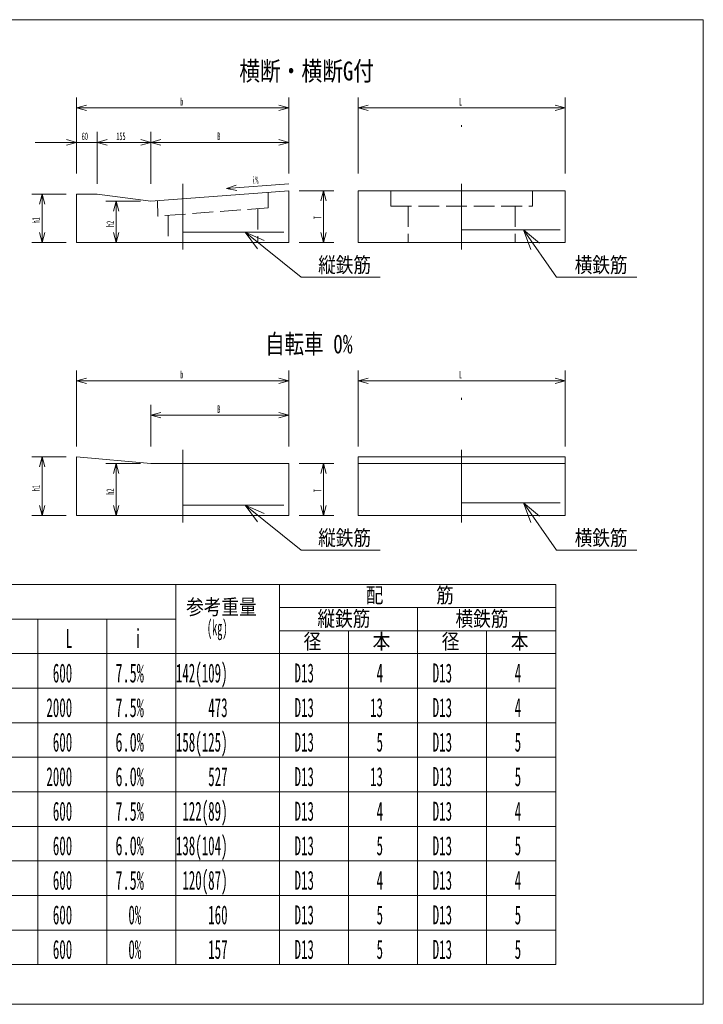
# Model space of a CAD drawing. Units: millimetres, scale not verified. Extents: x -28 to 3928, y 10 to 2860.
# Drawn here: x 1948 to 3928, y 10 to 2860 of the extents above; entities that cross this region are included whole.
import ezdxf
from ezdxf.enums import TextEntityAlignment as Align

# ---------------------------------------------------------------- set-up
doc = ezdxf.new("R2010")
doc.units = ezdxf.units.MM
doc.header["$LTSCALE"] = 10
doc.linetypes.add('USER1', pattern=[50.5, 30, -9, 2.5, -9])
doc.linetypes.add('USER2', pattern=[8, 6, -2])
doc.layers.add('1', color=7, linetype='Continuous', lineweight=18)
doc.styles.add('ＭＳ ゴシック', font='')
doc.styles.get('ＭＳ ゴシック').set_extended_font_data('MS Gothic')

msp = doc.modelspace()

# ---------------------------------------------------------------- linework, layer by layer
at = {"layer": '1'}
for p, q in [((-27.5, 2860), (3927.5, 2860)), ((3927.5, 2860), (3927.5, 310)), ((2112.5, 2635), (2112.5, 2415)), ((2727.5, 2635), (2727.5, 2415)), ((2927.5, 2635), (2927.5, 2415)), ((3527.5, 2635), (3527.5, 2415)), ((2112.5, 2605), (2141.48, 2612.76)), ((2727.5, 2605), (2112.5, 2605)), ((2112.5, 2605), (2141.48, 2597.24)), ((2727.5, 2605), (2698.52, 2612.76)), ((2727.5, 2605), (2698.52, 2597.24)), ((2927.5, 2605), (2956.48, 2612.76)), ((2927.5, 2605), (3527.5, 2605)), ((2927.5, 2605), (2956.48, 2597.24)), ((3527.5, 2605), (3498.52, 2612.76)), ((3527.5, 2605), (3498.52, 2597.24)), ((2112.5, 2505), (2083.52, 2512.76)), ((2112.5, 2535), (2112.5, 2415)), ((2172.5, 2535), (2172.5, 2415)), ((2172.5, 2535), (2172.5, 2385)), ((2172.5, 2505), (2201.48, 2512.76)), ((2172.5, 2505), (2201.48, 2512.76)), ((2327.5, 2505), (2298.52, 2512.76)), ((2327.5, 2535), (2327.5, 2415)), ((2327.5, 2535), (2327.5, 2385)), ((2327.5, 2505), (2356.48, 2512.76)), ((2727.5, 2505), (2698.52, 2512.76)), ((2727.5, 2535), (2727.5, 2415)), ((1992.5, 2505), (2292.5, 2505)), ((2112.5, 2505), (2083.52, 2497.24)), ((2172.5, 2505), (2201.48, 2497.24)), ((2172.5, 2505), (2327.5, 2505)), ((2172.5, 2505), (2201.48, 2497.24)), ((2327.5, 2505), (2298.52, 2497.24)), ((2327.5, 2505), (2727.5, 2505)), ((2327.5, 2505), (2356.48, 2497.24)), ((2727.5, 2505), (2698.52, 2497.24)), ((2727.5, 2385.06), (2546.63, 2371.49)), ((2546.63, 2371.49), (2574.95, 2381.4)), ((2546.63, 2371.49), (2576.11, 2365.92)), ((1982.5, 2355), (2082.5, 2355)), ((2012.5, 2355), (2004.74, 2326.02)), ((2012.5, 2215), (2012.5, 2355)), ((2012.5, 2355), (2020.26, 2326.02)), ((2112.5, 2215), (2112.5, 2355)), ((2112.5, 2355), (2172.5, 2355)), ((2172.5, 2355), (2327.5, 2335)), ((2327.5, 2335), (2727.5, 2365)), ((2727.5, 2365), (2727.5, 2215)), ((2857.5, 2365), (2757.5, 2365)), ((2827.5, 2365), (2819.74, 2336.02)), ((2827.5, 2365), (2827.5, 2215)), ((2827.5, 2365), (2835.26, 2336.02)), ((2927.5, 2365), (2927.5, 2215)), ((2927.5, 2215), (2927.5, 2365)), ((2927.5, 2365), (3527.5, 2365)), ((3527.5, 2365), (3527.5, 2215)), ((2197.5, 2335), (2297.5, 2335)), ((2227.5, 2335), (2219.74, 2306.02)), ((2227.5, 2215), (2227.5, 2335)), ((2227.5, 2335), (2235.26, 2306.02)), ((3227.5, 2251.5), (3512.5, 2251.5)), ((3407.23, 2251.5), (3501.96, 2115)), ((3407.23, 2251.5), (3453.03, 2212.74)), ((3407.23, 2251.5), (3427.52, 2195.03)), ((2012.5, 2215), (2004.74, 2243.98)), ((2012.5, 2215), (2020.26, 2243.98)), ((2227.5, 2215), (2219.74, 2243.98)), ((2227.5, 2215), (2235.26, 2243.98)), ((2420, 2245), (2712.5, 2245)), ((2601.01, 2245), (2762.5, 2115)), ((2601.01, 2245), (2655.89, 2220.75)), ((2601.01, 2245), (2636.42, 2196.56)), ((2827.5, 2215), (2819.74, 2243.98)), ((2827.5, 2215), (2835.26, 2243.98)), ((1982.5, 2215), (2082.5, 2215)), ((2112.5, 2215), (2727.5, 2215)), ((2197.5, 2215), (2297.5, 2215)), ((2857.5, 2215), (2757.5, 2215)), ((3527.5, 2215), (2927.5, 2215)), ((2762.5, 2115), (2992.15, 2115)), ((3501.96, 2115), (3735, 2115)), ((2112.5, 1845), (2112.5, 1625)), ((2727.5, 1845), (2727.5, 1625)), ((2927.5, 1845), (2927.5, 1625)), ((3527.5, 1845), (3527.5, 1625)), ((2112.5, 1815), (2141.48, 1822.76)), ((2727.5, 1815), (2112.5, 1815)), ((2112.5, 1815), (2141.48, 1807.24)), ((2727.5, 1815), (2698.52, 1822.76)), ((2727.5, 1815), (2698.52, 1807.24)), ((2927.5, 1815), (2956.48, 1822.76)), ((2927.5, 1815), (3527.5, 1815)), ((2927.5, 1815), (2956.48, 1807.24)), ((3527.5, 1815), (3498.52, 1822.76)), ((3527.5, 1815), (3498.52, 1807.24)), ((2327.5, 1745), (2327.5, 1625)), ((2727.5, 1745), (2727.5, 1625)), ((2327.5, 1715), (2356.48, 1722.76)), ((2327.5, 1715), (2727.5, 1715)), ((2327.5, 1715), (2356.48, 1707.24)), ((2727.5, 1715), (2698.52, 1722.76)), ((2727.5, 1715), (2698.52, 1707.24)), ((1982.5, 1595), (2082.5, 1595)), ((2012.5, 1595), (2004.74, 1566.02)), ((2012.5, 1425), (2012.5, 1595)), ((2012.5, 1595), (2020.26, 1566.02)), ((2112.5, 1595), (2112.5, 1425)), ((2112.5, 1595), (2327.5, 1575)), ((2197.5, 1575), (2297.5, 1575)), ((2227.5, 1575), (2219.74, 1546.02)), ((2227.5, 1575), (2227.5, 1425)), ((2227.5, 1575), (2235.26, 1546.02)), ((2727.5, 1575), (2327.5, 1575)), ((2727.5, 1575), (2727.5, 1425)), ((2857.5, 1575), (2757.5, 1575)), ((2827.5, 1575), (2819.74, 1546.02)), ((2827.5, 1575), (2827.5, 1425)), ((2827.5, 1575), (2835.26, 1546.02)), ((2927.5, 1575), (2927.5, 1595)), ((2927.5, 1595), (3527.5, 1595)), ((2927.5, 1575), (2927.5, 1425)), ((2927.5, 1425), (2927.5, 1575)), ((2927.5, 1575), (3527.5, 1575)), ((3527.5, 1595), (3527.5, 1575)), ((3527.5, 1575), (3527.5, 1425)), ((2012.5, 1425), (2004.74, 1453.98)), ((2012.5, 1425), (2020.26, 1453.98)), ((2227.5, 1425), (2219.74, 1453.98)), ((2227.5, 1425), (2235.26, 1453.98)), ((2420, 1455), (2712.5, 1455)), ((2601.01, 1455), (2762.5, 1325)), ((2601.01, 1455), (2655.89, 1430.75)), ((2601.01, 1455), (2636.42, 1406.56)), ((2827.5, 1425), (2819.74, 1453.98)), ((2827.5, 1425), (2835.26, 1453.98)), ((3227.5, 1461.5), (3512.5, 1461.5)), ((3407.23, 1461.5), (3501.96, 1325)), ((3407.23, 1461.5), (3453.03, 1422.74)), ((3407.23, 1461.5), (3427.52, 1405.03)), ((1982.5, 1425), (2082.5, 1425)), ((2112.5, 1425), (2727.5, 1425)), ((2197.5, 1425), (2297.5, 1425)), ((2857.5, 1425), (2757.5, 1425)), ((3527.5, 1425), (2927.5, 1425)), ((2762.5, 1325), (2992.15, 1325)), ((3501.96, 1325), (3735, 1325)), ((500, 1225), (2400, 1225)), ((2400, 1225), (2700, 1225)), ((2400, 1225), (2400, 625)), ((2700, 1225), (2700, 1125)), ((2700, 1225), (3500, 1225)), ((2700, 1225), (2700, 625)), ((2700, 1225), (2700, 625)), ((3500, 1225), (3500, 625)), ((3500, 1159), (2700, 1159)), ((3100, 1159), (3100, 1025)), ((2400, 1125), (800, 1125)), ((2000, 1025), (2000, 1125)), ((2200, 1025), (2200, 1125)), ((2700, 625), (2700, 1125)), ((2700, 1091), (3500, 1091)), ((2900, 1025), (2900, 1091)), ((3300, 1025), (3300, 1091)), ((500, 1025), (2400, 1025)), ((2000, 1025), (2000, 625)), ((2200, 1025), (2200, 625)), ((2400, 1025), (2700, 1025)), ((2700, 1025), (3500, 1025)), ((2900, 1025), (2900, 625)), ((3100, 625), (3100, 1025)), ((3300, 1025), (3300, 625)), ((2400, 925), (500, 925)), ((2400, 925), (2700, 925)), ((2700, 925), (3500, 925)), ((2400, 825), (500, 825)), ((2400, 825), (2700, 825)), ((2700, 825), (3500, 825)), ((2400, 725), (500, 725)), ((2400, 725), (2700, 725)), ((2700, 725), (3500, 725)), ((500, 625), (2400, 625)), ((2000, 625), (2000, 125)), ((2200, 125), (2200, 625)), ((2400, 625), (2700, 625)), ((2400, 625), (2400, 125)), ((2700, 625), (3500, 625)), ((2700, 625), (2700, 125)), ((2900, 625), (2900, 125)), ((3100, 625), (3100, 125)), ((3300, 625), (3300, 125)), ((3500, 125), (3500, 625)), ((300, 525), (3500, 525)), ((3500, 425), (300, 425)), ((300, 325), (3500, 325)), ((3927.5, 160), (3927.5, 310)), ((3500, 225), (300, 225)), ((3927.5, 160), (3927.5, 10)), ((300, 125), (3500, 125)), ((3927.5, 10), (-27.5, 10))]:
    msp.add_line(p, q, dxfattribs=at)
at = {"layer": '1', "linetype": 'USER1'}
for p, q in [((3227.5, 2555), (3227.5, 2550)), ((2420, 2385), (2420, 2195)), ((3227.5, 2385), (3227.5, 2195)), ((3227.5, 1765), (3227.5, 1760)), ((2420, 1615), (2420, 1405)), ((3227.5, 1615), (3227.5, 1405))]:
    msp.add_line(p, q, dxfattribs=at)
at = {"layer": '1', "linetype": 'USER2'}
for p, q in [((2667.5, 2360.5), (2667.5, 2315.37)), ((3022.5, 2365), (3022.5, 2320)), ((3432.5, 2320), (3432.5, 2365)), ((2346.96, 2336.46), (2347.5, 2291.37)), ((2667.5, 2315.37), (2347.5, 2291.37)), ((2637.5, 2313.12), (2637.5, 2215)), ((3022.5, 2320), (3432.5, 2320)), ((3072.5, 2320), (3072.5, 2215)), ((3382.5, 2320), (3382.5, 2215)), ((2377.5, 2293.59), (2377.5, 2215))]:
    msp.add_line(p, q, dxfattribs=at)

# ---------------------------------------------------------------- texts
at = {"layer": '1', "style": 'ＭＳ ゴシック'}
for s, height, width, p in [('横断・横断G付', 54.99, 0.8, (2583.75, 2667.5)), ('b', 21.99, 0.5, (2412.5, 2605)), ('L', 21.99, 0.5, (3220, 2605)), ('60', 21.99, 0.5, (2127.5, 2505)), ('155', 21.99, 0.5, (2227.5, 2505)), ('B', 21.99, 0.5, (2520, 2505)), ('縦鉄筋', 43.99, 0.85, (2812.15, 2115)), ('横鉄筋', 43.99, 0.85, (3555, 2115)), ('自転車 0%', 54.99, 0.75, (2658.75, 1877.5)), ('b', 21.99, 0.5, (2412.5, 1815)), ('L', 21.99, 0.5, (3220, 1815)), ('B', 21.99, 0.5, (2520, 1715)), ('縦鉄筋', 43.99, 0.85, (2812.15, 1325)), ('横鉄筋', 43.99, 0.85, (3555, 1325)), ('配\u3000\u3000\u3000筋', 43.99, 0.85, (2950, 1159)), ('参考重量', 43.99, 0.85, (2430, 1125)), ('縦鉄筋', 43.99, 0.85, (2810, 1091)), ('横鉄筋', 43.99, 0.85, (3210, 1091)), ('(kg)', 43.99, 0.5, (2490, 1065)), ('L', 54.99, 0.5, (2081.25, 1025)), ('i', 54.99, 0.5, (2281.25, 1025)), ('径', 43.99, 0.85, (2770, 1025)), ('本', 43.99, 0.85, (2970, 1025)), ('径', 43.99, 0.85, (3170, 1025)), ('本', 43.99, 0.85, (3370, 1025)), ('142(109)', 54.99, 0.5, (2400, 925)), ('600', 54.99, 0.5, (2043.75, 925)), ('7.5%', 54.99, 0.55, (2225, 925)), ('D13', 54.99, 0.5, (2743.75, 925)), ('4', 54.99, 0.5, (2981.25, 925)), ('D13', 54.99, 0.5, (3143.75, 925)), ('4', 54.99, 0.5, (3381.25, 925)), ('2000', 54.99, 0.5, (2025, 825)), ('7.5%', 54.99, 0.55, (2225, 825)), ('473', 54.99, 0.5, (2493.75, 825)), ('D13', 54.99, 0.5, (2743.75, 825)), ('13', 54.99, 0.5, (2962.5, 825)), ('D13', 54.99, 0.5, (3143.75, 825)), ('4', 54.99, 0.5, (3381.25, 825)), ('158(125)', 54.99, 0.5, (2400, 725)), ('600', 54.99, 0.5, (2043.75, 725)), ('6.0%', 54.99, 0.55, (2225, 725)), ('D13', 54.99, 0.5, (2743.75, 725)), ('5', 54.99, 0.5, (2981.25, 725)), ('D13', 54.99, 0.5, (3143.75, 725)), ('5', 54.99, 0.5, (3381.25, 725)), ('2000', 54.99, 0.5, (2025, 625)), ('6.0%', 54.99, 0.55, (2225, 625)), ('527', 54.99, 0.5, (2493.75, 625)), ('D13', 54.99, 0.5, (2743.75, 625)), ('13', 54.99, 0.5, (2962.5, 625)), ('D13', 54.99, 0.5, (3143.75, 625)), ('5', 54.99, 0.5, (3381.25, 625)), ('122(89)', 54.99, 0.5, (2418.75, 525)), ('600', 54.99, 0.5, (2043.75, 525)), ('7.5%', 54.99, 0.55, (2225, 525)), ('D13', 54.99, 0.5, (2743.75, 525)), ('4', 54.99, 0.5, (2981.25, 525)), ('D13', 54.99, 0.5, (3143.75, 525)), ('4', 54.99, 0.5, (3381.25, 525)), ('600', 54.99, 0.5, (2043.75, 425)), ('6.0%', 54.99, 0.55, (2225, 425)), ('138(104)', 54.99, 0.5, (2400, 425)), ('D13', 54.99, 0.5, (2743.75, 425)), ('5', 54.99, 0.5, (2981.25, 425)), ('D13', 54.99, 0.5, (3143.75, 425)), ('5', 54.99, 0.5, (3381.25, 425)), ('120(87)', 54.99, 0.5, (2418.75, 325)), ('600', 54.99, 0.5, (2043.75, 325)), ('7.5%', 54.99, 0.55, (2225, 325)), ('D13', 54.99, 0.5, (2743.75, 325)), ('4', 54.99, 0.5, (2981.25, 325)), ('D13', 54.99, 0.5, (3143.75, 325)), ('4', 54.99, 0.5, (3381.25, 325)), ('600', 54.99, 0.5, (2043.75, 225)), ('0%', 54.99, 0.5, (2262.5, 225)), ('160', 54.99, 0.5, (2493.75, 225)), ('D13', 54.99, 0.5, (2743.75, 225)), ('5', 54.99, 0.5, (2981.25, 225)), ('D13', 54.99, 0.5, (3143.75, 225)), ('5', 54.99, 0.5, (3381.25, 225)), ('600', 54.99, 0.5, (2043.75, 125)), ('0%', 54.99, 0.5, (2262.5, 125)), ('157', 54.99, 0.5, (2493.75, 125)), ('D13', 54.99, 0.5, (2743.75, 125)), ('5', 54.99, 0.5, (2981.25, 125)), ('D13', 54.99, 0.5, (3143.75, 125)), ('5', 54.99, 0.5, (3381.25, 125))]:
    msp.add_text(s, height=height, dxfattribs=dict(at, width=width)).set_placement(p, align=Align.BOTTOM_LEFT)
at = {"layer": '1', "style": 'ＭＳ ゴシック', "width": 0.5}
for s, rotation, p in [('i%', 4.289, (2622.11, 2377.15)), ('h1', 90, (2012.5, 2270)), ('T', 90, (2827.5, 2282.5)), ('h2', 90, (2227.5, 2260)), ('h1', 90, (2012.5, 1495)), ('h2', 90, (2227.5, 1485)), ('T', 90, (2827.5, 1492.5))]:
    msp.add_text(s, height=21.99, rotation=rotation, dxfattribs=at).set_placement(p, align=Align.BOTTOM_LEFT)

doc.saveas('drawing.dxf')
